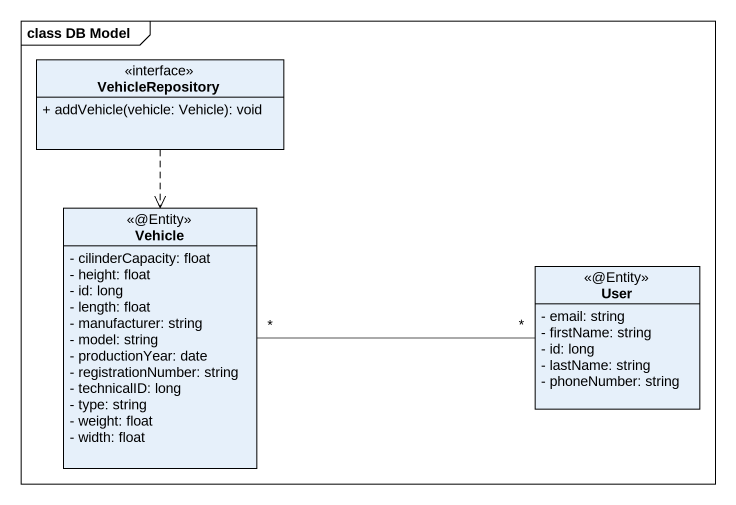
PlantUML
@startuml
mainframe class DB Model
hide circle
hide empty members
skinparam classAttributeIconSize 0
class VehicleRepository <<interface>> {
  + addVehicle(vehicle: Vehicle): void
}
class Vehicle <<@Entity>> {
  - cilinderCapacity: float
  - height: float
  - id: long
  - length: float
  - manufacturer: string
  - model: string
  - productionYear: date
  - registrationNumber: string
  - technicalID: long
  - type: string
  - weight: float
  - width: float
}
class User <<@Entity>> {
  - email: string
  - firstName: string
  - id: long
  - lastName: string
  - phoneNumber: string
}
VehicleRepository ..> Vehicle
Vehicle "*" -right- "*" User
@enduml
